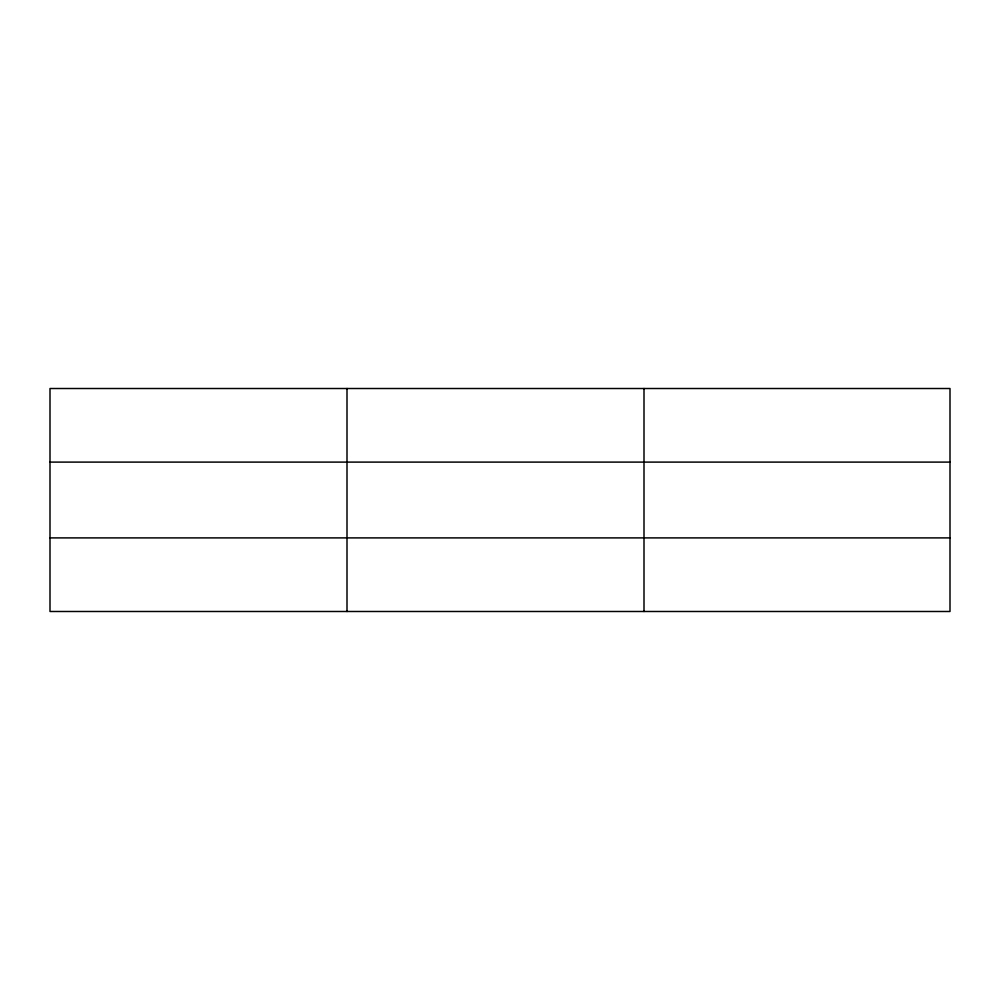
<?xml version="1.0" encoding="UTF-8"?>
<svg xmlns="http://www.w3.org/2000/svg" width="1000" height="1000" viewBox="0 0 1000 1000"><rect width="100%" height="100%" fill="white"/><g stroke="black" fill="none" stroke-linecap="round" stroke-linejoin="round"><path stroke-width="1.5" d="M347 611.487L347 388.512M644 611.487L644 388.512M950 537.9L950 611.487L50 611.487L50 388.512L950 388.512L950 537.9L50 537.9M50 462.1L950 462.1"/></g></svg>
